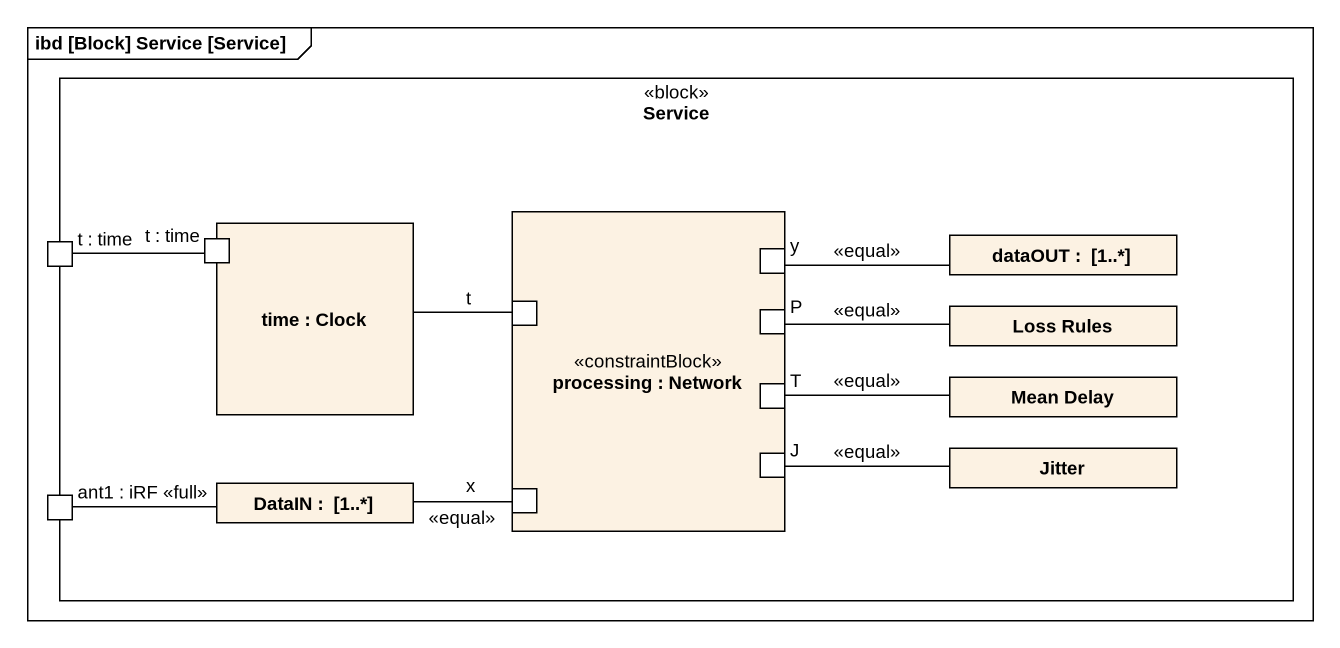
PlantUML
@startuml
mainframe ibd [Block] Service [Service]
rectangle Service <<block>> {
  port "t : time" as t_time
  rectangle "time : Clock" as time {
    port "t : time" as t_time_2
  }
  rectangle "processing : Network" as processing <<constraintBlock>> {
    port y
    port t
    port P
    port T
    port J
    port "x" as x_
  }
  rectangle "dataOUT :  [1..*]" as dataOUT
  rectangle "Loss Rules" as Loss_Rules
  rectangle "Mean Delay" as Mean_Delay
  rectangle "DataIN :  [1..*]" as DataIN
  rectangle Jitter
  port "ant1 : iRF <<full>>" as ant1_iRF_full
}
t_time_2 -left- t_time
time -right- t
y -right- dataOUT : <<equal>>
P -right- Loss_Rules : <<equal>>
T -right- Mean_Delay : <<equal>>
J -right- Jitter : <<equal>>
ant1_iRF_full -right- DataIN
x_ -left- DataIN : <<equal>>
@enduml
